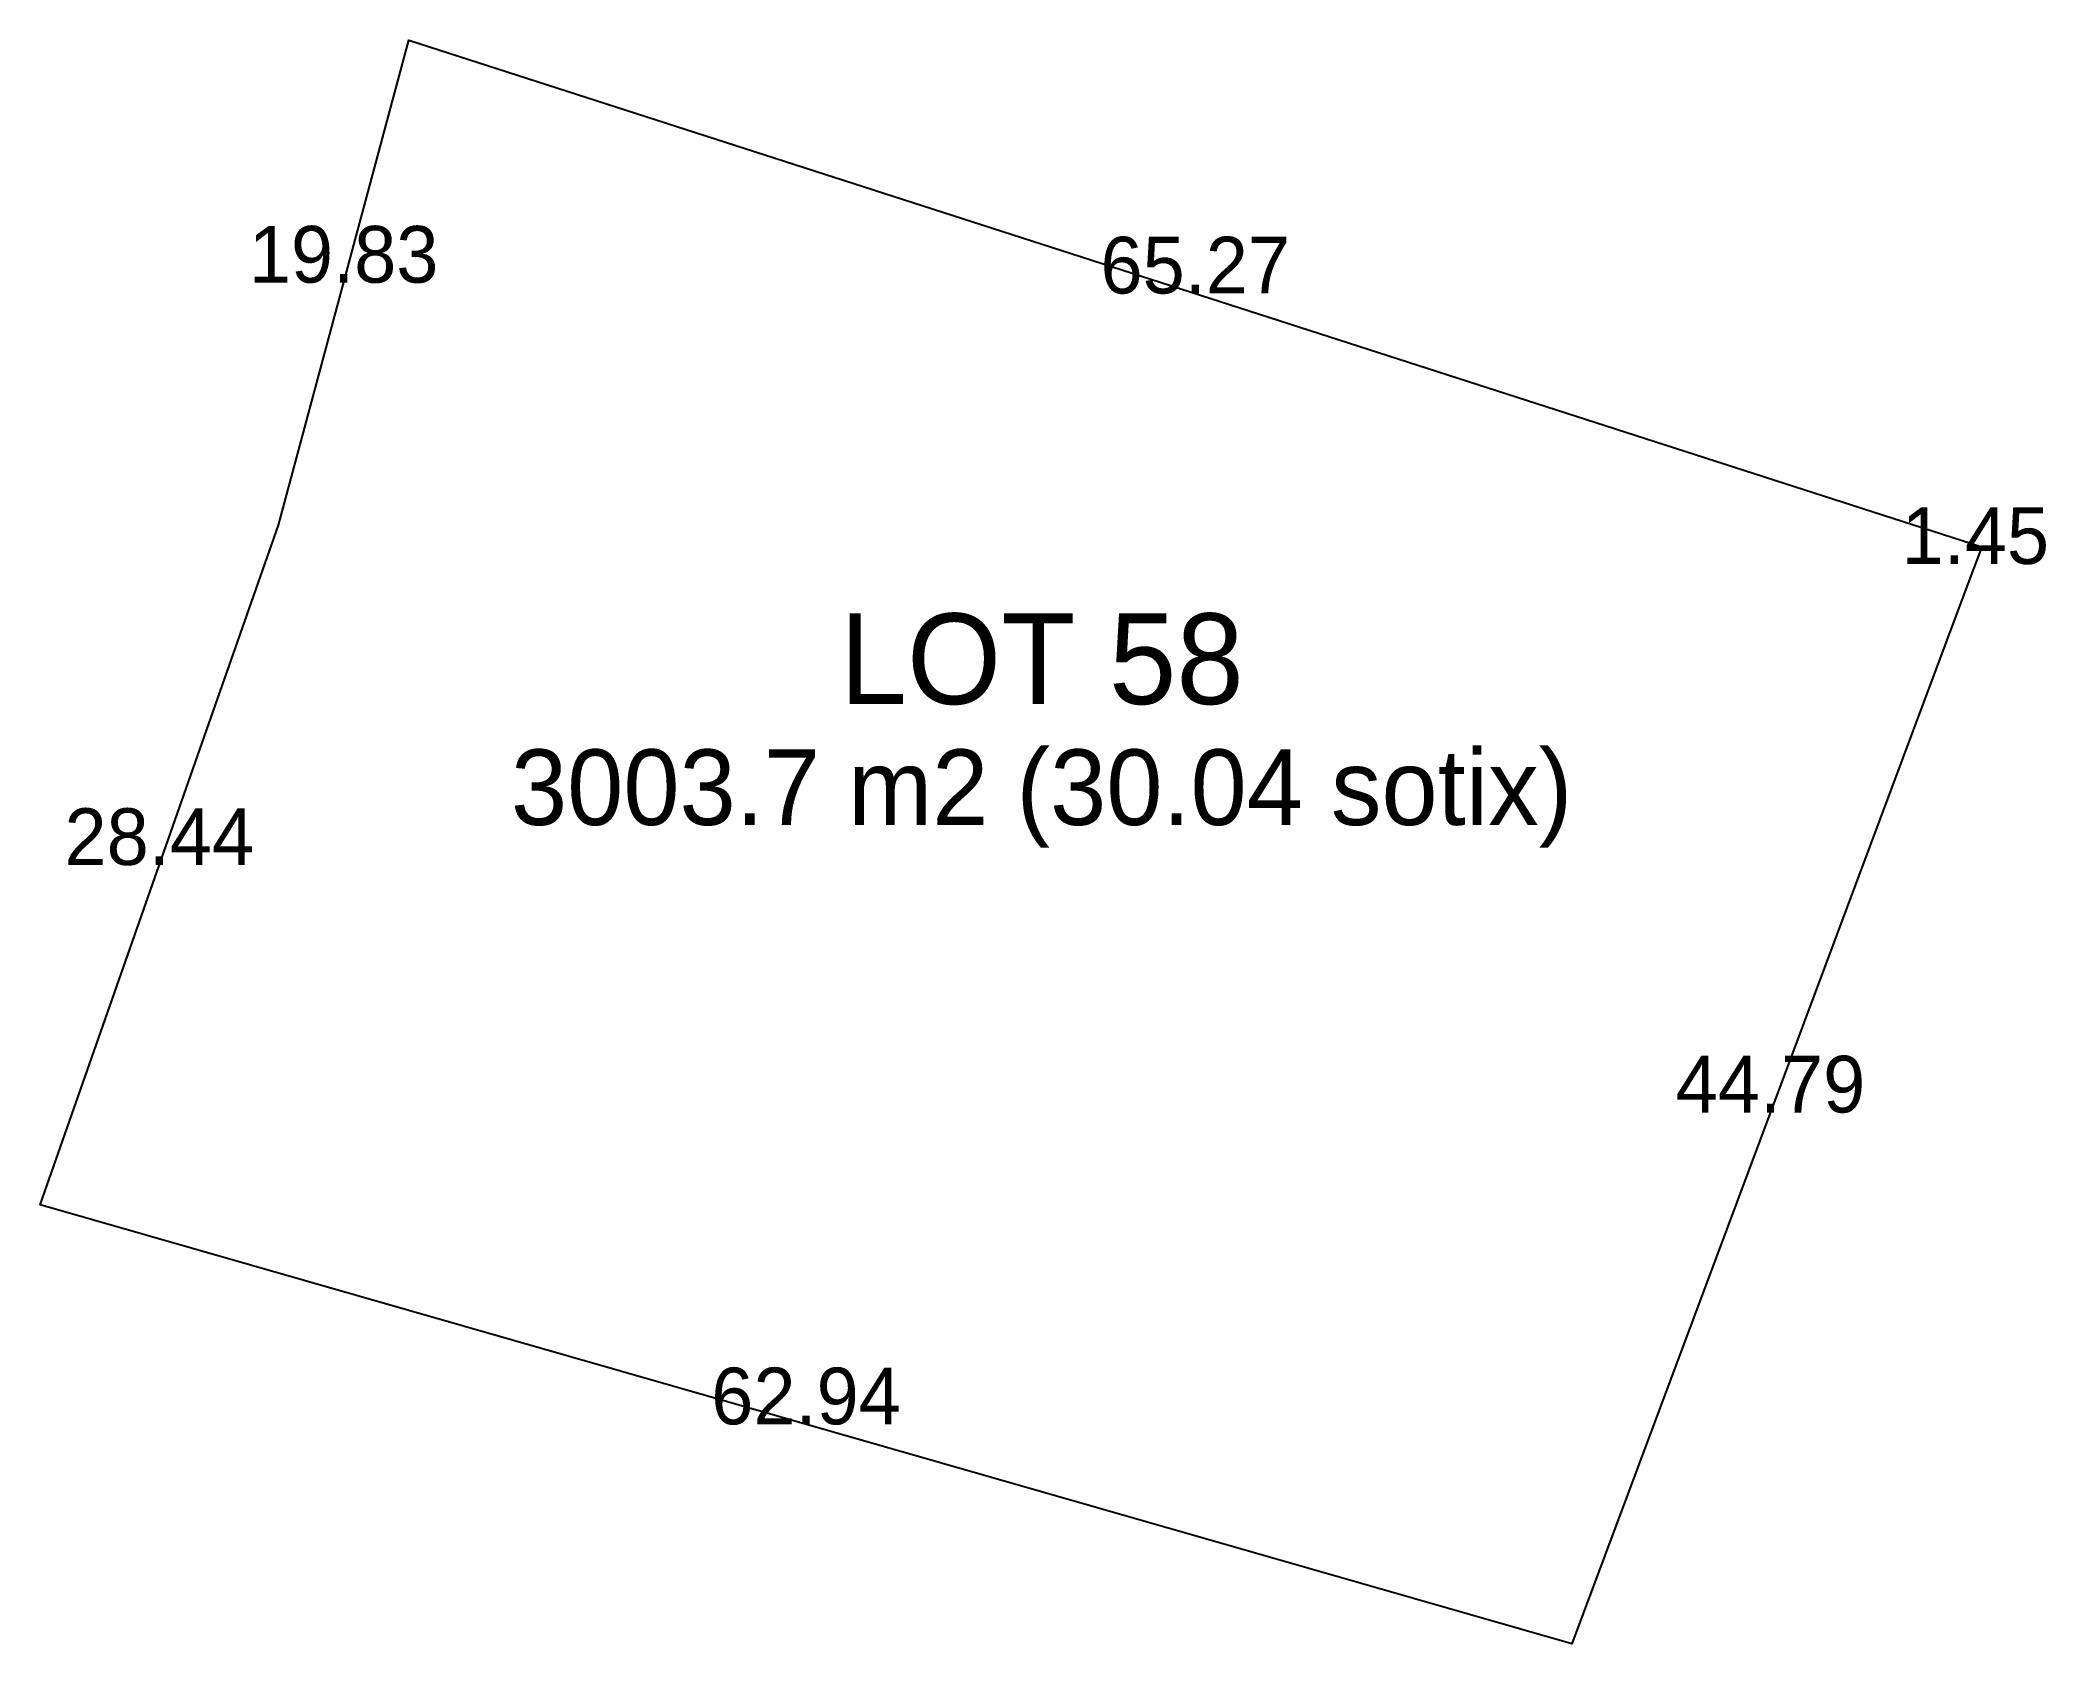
# Model space of a CAD drawing. Header units: metres. Extents: x -39.6 to 39.7, y -35 to 28.3.
import ezdxf
from ezdxf.enums import TextEntityAlignment as Align

# ---------------------------------------------------------------- set-up
doc = ezdxf.new("R2010")
doc.units = ezdxf.units.M

msp = doc.modelspace()

# ---------------------------------------------------------------- linework, layer by layer
at = {"layer": 'LOTS'}
msp.add_lwpolyline([(-30.145, 9.1524), (-24.9965, 28.3039), (37.1304, 8.2987), (36.6238, 6.9427), (20.9462, -35.0162), (-39.5589, -17.6816)], close=True, dxfattribs=at)

# ---------------------------------------------------------------- texts
at = {"layer": 'DIMS'}
for s, p in [('19.83', (-27.5708, 18.7282)), ('65.27', (6.067, 18.3013)), ('1.45', (36.8771, 7.6207)), ('28.44', (-34.852, -4.2646)), ('44.79', (28.785, -14.0367)), ('62.94', (-9.3064, -26.3489))]:
    msp.add_text(s, height=2.238, dxfattribs=at).set_placement(p, align=Align.CENTER)
at = {"layer": 'LABELS'}
for s, height, p in [('LOT 58', 3.58, (0, 2.0885)), ('3003.7 m2 (30.04 sotix)', 2.984, (0, -2.6852))]:
    msp.add_text(s, height=height, dxfattribs=at).set_placement(p, align=Align.CENTER)

doc.saveas('drawing.dxf')
